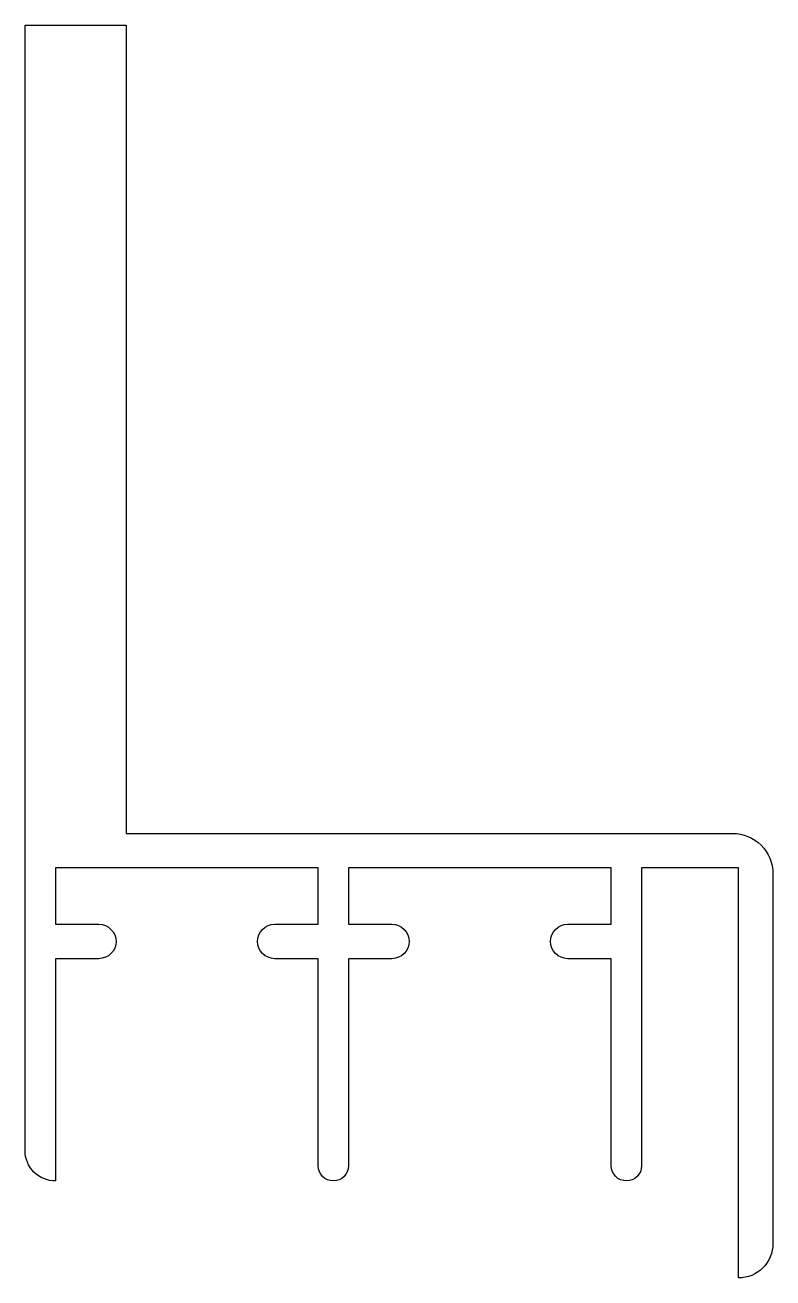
# Model space of a CAD drawing. Extents: x 1436.6 to 1473.6, y -46.9 to 15.1.
import ezdxf

# ---------------------------------------------------------------- set-up
doc = ezdxf.new("R2010")
doc.units = 0
doc.header["$LTSCALE"] = 15
doc.layers.get('0').update_dxf_attribs({"linetype": 'CONTINUOUS'})

msp = doc.modelspace()

# ---------------------------------------------------------------- linework, layer by layer
msp.add_lwpolyline([(1454.796, -29.359, -1), (1454.796, -31.059), (1452.646, -31.059), (1452.646, -41.309, -1), (1451.146, -41.309), (1451.146, -31.059), (1448.996, -31.059, -1), (1448.996, -29.359), (1451.146, -29.359), (1451.146, -26.559), (1438.146, -26.559), (1438.146, -29.359), (1440.296, -29.359, -1), (1440.296, -31.059), (1438.146, -31.059), (1438.146, -42.059, -0.414214), (1436.646, -40.559), (1436.646, 15.141), (1441.646, 15.141), (1441.646, -24.859), (1471.646, -24.859, -0.414214), (1473.646, -26.859), (1473.646, -45.159, -0.414214), (1471.946, -46.859), (1471.946, -26.559), (1467.146, -26.559), (1467.146, -41.309, -1), (1465.646, -41.309), (1465.646, -31.059), (1463.496, -31.059, -1), (1463.496, -29.359), (1465.646, -29.359), (1465.646, -26.559), (1452.646, -26.559), (1452.646, -29.359)], format="xyb", close=True)

doc.saveas('drawing.dxf')
